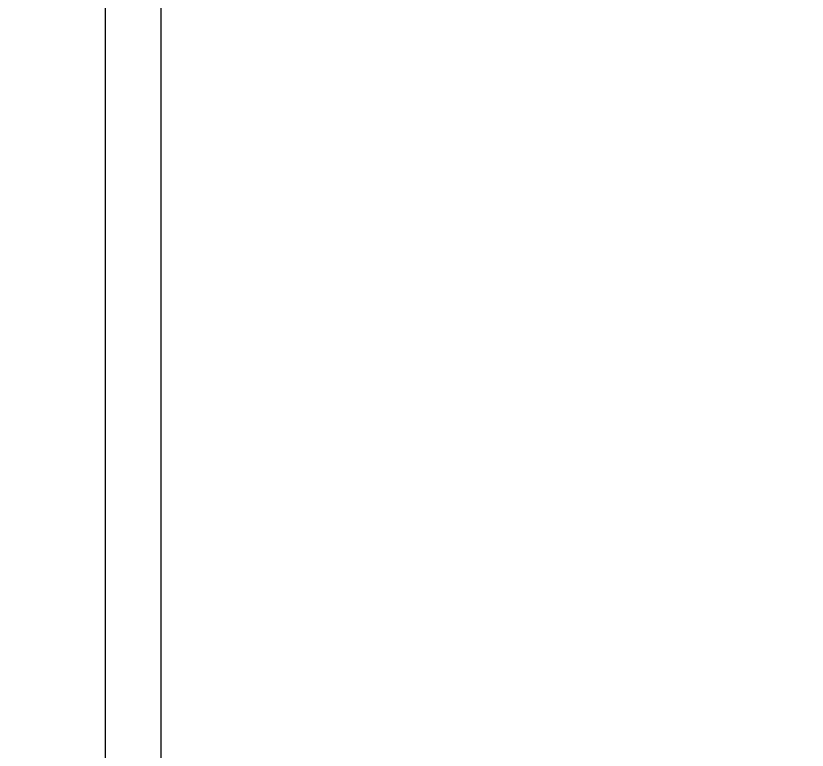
# Model space of a CAD drawing. Extents: x 19821 to 22981, y -91 to 2224.
# Drawn here: x 20553.99 to 20561.34, y 1958.73 to 1965.55 of the extents above; entities that cross this region are included whole.
import ezdxf

# ---------------------------------------------------------------- set-up
doc = ezdxf.new("R2010")
doc.units = 0
doc.header["$LTSCALE"] = 10
doc.header["$MEASUREMENT"] = 0
doc.header["$PDMODE"] = 3
doc.header["$PDSIZE"] = -10
doc.layers.get('0').update_dxf_attribs({"linetype": 'CONTINUOUS'})
doc.layers.get('DEFPOINTS').update_dxf_attribs({"linetype": 'CONTINUOUS'})
doc.layers.add('1', color=7, linetype='CONTINUOUS')
doc.styles.add('Daelim Dimension', font='NanumGothic.ttf')
doc.dimstyles.new('DEFAULT', dxfattribs={"dimscale": 2, "dimtxt": 2, "dimasz": 2, "dimexe": 0, "dimexo": 2, "dimgap": 1, "dimtad": 1, "dimdec": 1, "dimzin": 9, "dimdsep": 46, "dimtxsty": 'Daelim Dimension', "dimcen": 0.5, "dimclrd": 5, "dimclre": 5, "dimclrt": 256, "dimadec": 1, "dimazin": 0, "dimtfac": 1, "dimtdec": 1, "dimtix": 1, "dimtmove": 0, "dimatfit": 3, "dimfxl": 1, "dimtolj": 1, "dimtzin": 1, "dimlwd": 9, "dimlwe": 9, "dimarcsym": 0})

# ---------------------------------------------------------------- blocks, each defined once
blk = doc.blocks.new('*D21')
at = {"color": 5, "lineweight": 9, "ltscale": 0.5, "transparency": 16777216}
for p, q in [((20557.341, 2058.1708), (20490.1083, 2058.1708)), ((20492.1083, 1903.9708), (20492.1083, 2050.1708)), ((20557.341, 1895.9708), (20490.1083, 1895.9708))]:
    blk.add_line(p, q, dxfattribs=at)
at = {"color": 5, "ltscale": 0.5, "transparency": 16777216}
for points in [[(20490.7749, 2050.1708), (20493.4416, 2050.1708), (20492.1083, 2058.1708)], [(20490.7749, 1903.9708), (20493.4416, 1903.9708), (20492.1083, 1895.9708)]]:
    blk.add_solid(points, dxfattribs=at)
at = {"layer": 'DEFPOINTS', "color": 0, "ltscale": 0.5, "transparency": 16777216}
for p in [(20492.1083, 2058.1708), (20561.341, 2058.1708), (20561.341, 1895.9708)]:
    blk.add_point(p, dxfattribs=at)
at = {"color": 7, "ltscale": 0.5, "transparency": 16777216, "insert": (20479.2213, 1977.0708), "char_height": 20, "attachment_point": 5, "rotation": 90, "style": 'Daelim Dimension'}
blk.add_mtext('\\A1;162', dxfattribs=at)

msp = doc.modelspace()

# ---------------------------------------------------------------- linework, layer by layer
at = {"layer": '1', "color": 7, "linetype": 'Continuous', "lineweight": 18}
msp.add_line((20555.341, 1995.9708), (20555.341, 1901.9708), dxfattribs=at)
msp.add_rational_spline([(20554.8236, 1991.9708), (20554.8236, 1991.9708), (20554.8236, 1949.9707), (20554.8236, 1949.9708)], [1, 0.333333333333, 0.333333333333, 1], degree=3, dxfattribs=at)

# ---------------------------------------------------------------- dimensions: what is measured, and where the dimension line sits
at = {"color": 5, "ltscale": 0.5}
dim = msp.add_linear_dim(base=(20492.1083, 2058.1708), p1=(20561.341, 1895.9708), p2=(20561.341, 2058.1708), angle=90, dimstyle='DEFAULT', override={"dimtxt": 10, "dimasz": 4, "dimexe": 1, "dimdec": 0, "dimclrt": 7}, dxfattribs=at)
dim.commit()
dim.dimension.update_dxf_attribs({"geometry": '*D21', "text_midpoint": (20479.2213, 1977.0708)})

doc.saveas('drawing.dxf')
